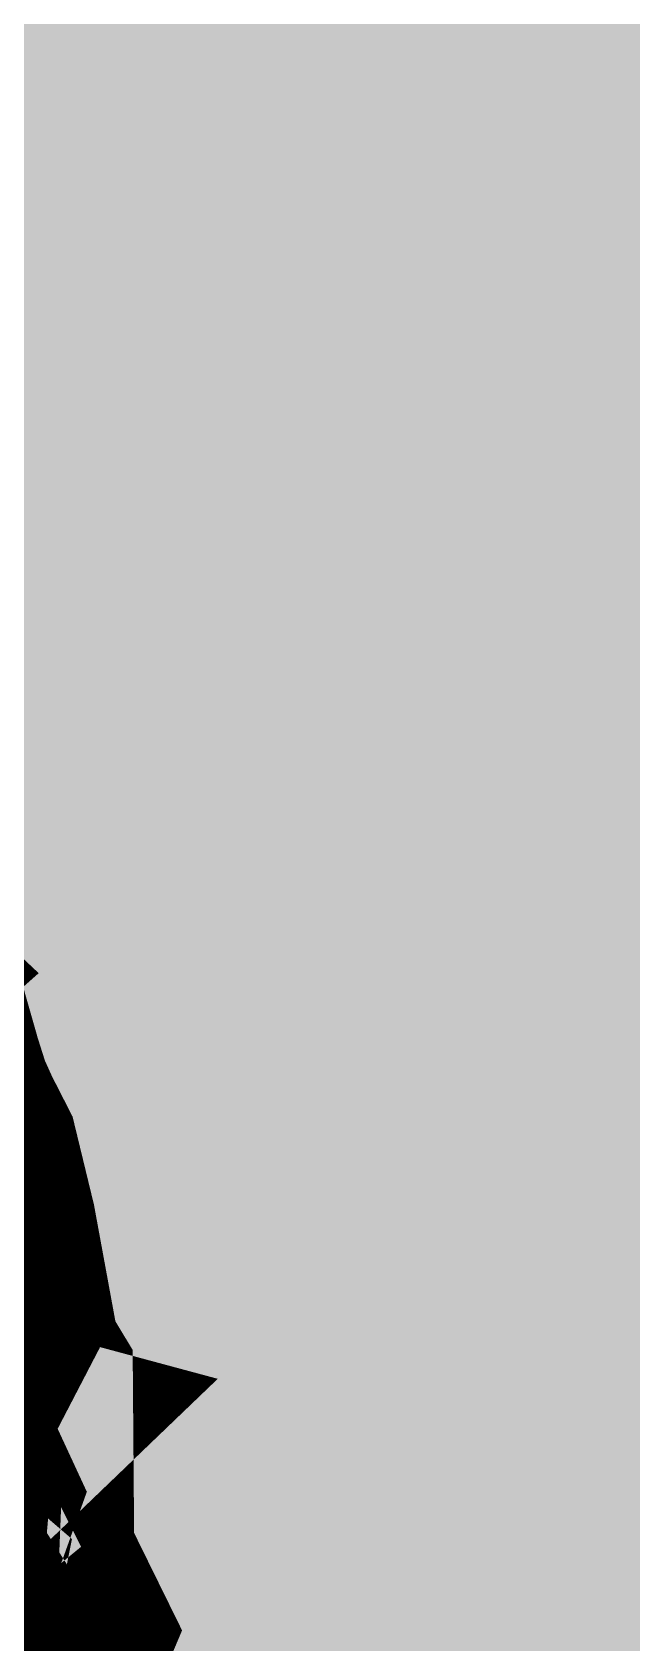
# Model space of a CAD drawing. Header units: millimetres. Extents: x -0.5 to 77.7, y -66.2 to -6.
# Drawn here: x 68.94 to 69.363, y -57.697 to -56.558 of the extents above; entities that cross this region are included whole.
import ezdxf

# ---------------------------------------------------------------- set-up
doc = ezdxf.new("R2010")
doc.units = ezdxf.units.MM
doc.header["$MEASUREMENT"] = 0
doc.layers.add('Inner1', color=7, linetype='Continuous', true_color=0x999966)
doc.layers.add('Top-Silkscreen-Layer', color=7, linetype='Continuous', true_color=0xffcc00)

msp = doc.modelspace()

# ---------------------------------------------------------------- hatches: boundary and pattern name
at = {"layer": 'Inner1'}
msp.add_hatch(color=256, dxfattribs=at).paths.add_polyline_path([(77.23901447802896, -6.454152908305818), (77.23901447802896, -65.68199136398273), (-0.022860045720091406, -65.68199136398273), (-0.02286004572008509, -6.454152908305818)])

# ---------------------------------------------------------------- linework, layer by layer
at = {"layer": 'Top-Silkscreen-Layer', "const_width": 0.25400050800101603}
for points in [[(68.71647308123715, -57.18395472906158), (68.75632417753086, -57.221412744888106), (68.73706200691339, -57.238597316608754)], [(68.90853533121506, -57.85887576219238), (68.90672413084629, -57.82205743459588), (68.90786492141505, -57.77429350965307), (68.91081691235263, -57.763347912306756), (68.90477853597213, -57.75114388547018), (68.90206876768958, -57.70210864059416), (68.9060849755824, -57.69261482938197), (68.89554438327227, -57.671181245413095), (68.88500379096213, -57.64974927274958), (68.88451309474488, -57.58789609369282), (68.8840223985276, -57.526041303330686), (68.87781993583243, -57.51573217160366), (68.85911565868491, -57.41394117776322), (68.84840004097244, -57.36977207509033), (68.83916588827257, -57.3516497236471), (68.82994736284076, -57.33118614550812), (68.8220055852099, -57.3061496827425), (68.8049781139258, -57.246260684926)], [(68.80659709889737, -57.4774411109033), (68.81361999316599, -57.4774411109033), (68.81533430447277, -57.48627750952646), (68.81704861577956, -57.49511390814962), (68.82348236204209, -57.49511390814962), (68.83332129001609, -57.49934358473347), (68.83672647172756, -57.50357326131731), (68.83357132630515, -57.50965271646049), (68.82499508159081, -57.51573217160366), (68.81759869561544, -57.52235947057104), (68.80597982180879, -57.53730110522322), (68.81654072956742, -57.56875056334264), (68.82490288070923, -57.56875056334264), (68.82490288070923, -57.55696869851175), (68.82490288070923, -57.54518683368087), (68.82918787761278, -57.54518683368087), (68.82711570186731, -57.568737672899715), (68.82075696649147, -57.5748445202341), (68.82669220290273, -57.576444546461815), (68.83694837893408, -57.58738853250276), (68.84126931855417, -57.596730881010615), (68.83865018842641, -57.6040349282314), (68.8318413877303, -57.61611005063876), (68.82765327988875, -57.62088112582534), (68.83197421950884, -57.62942426687202), (68.83061620991397, -57.66300387068433), (68.8288597049834, -57.67184026930749), (68.83762191418771, -57.679402125386716), (68.84242573639102, -57.686962370160586), (68.84310395982506, -57.72873707306068), (68.8415865520959, -57.77896146129626), (68.86370226186212, -57.80733010355727), (68.87060951434704, -57.80733010355727), (68.87060951434704, -57.79572225970584), (68.8797905343355, -57.783218530071316), (68.85886249694225, -57.8133096577678), (68.84737176673373, -57.81650004239105), (68.83926121460776, -57.8351412341619)], [(68.86489618514231, -57.88370920048199), (68.8777152331364, -57.873180931225285), (68.87916856906648, -57.89719582638933)]]:
    msp.add_lwpolyline(points, dxfattribs=at)

doc.saveas('drawing.dxf')
